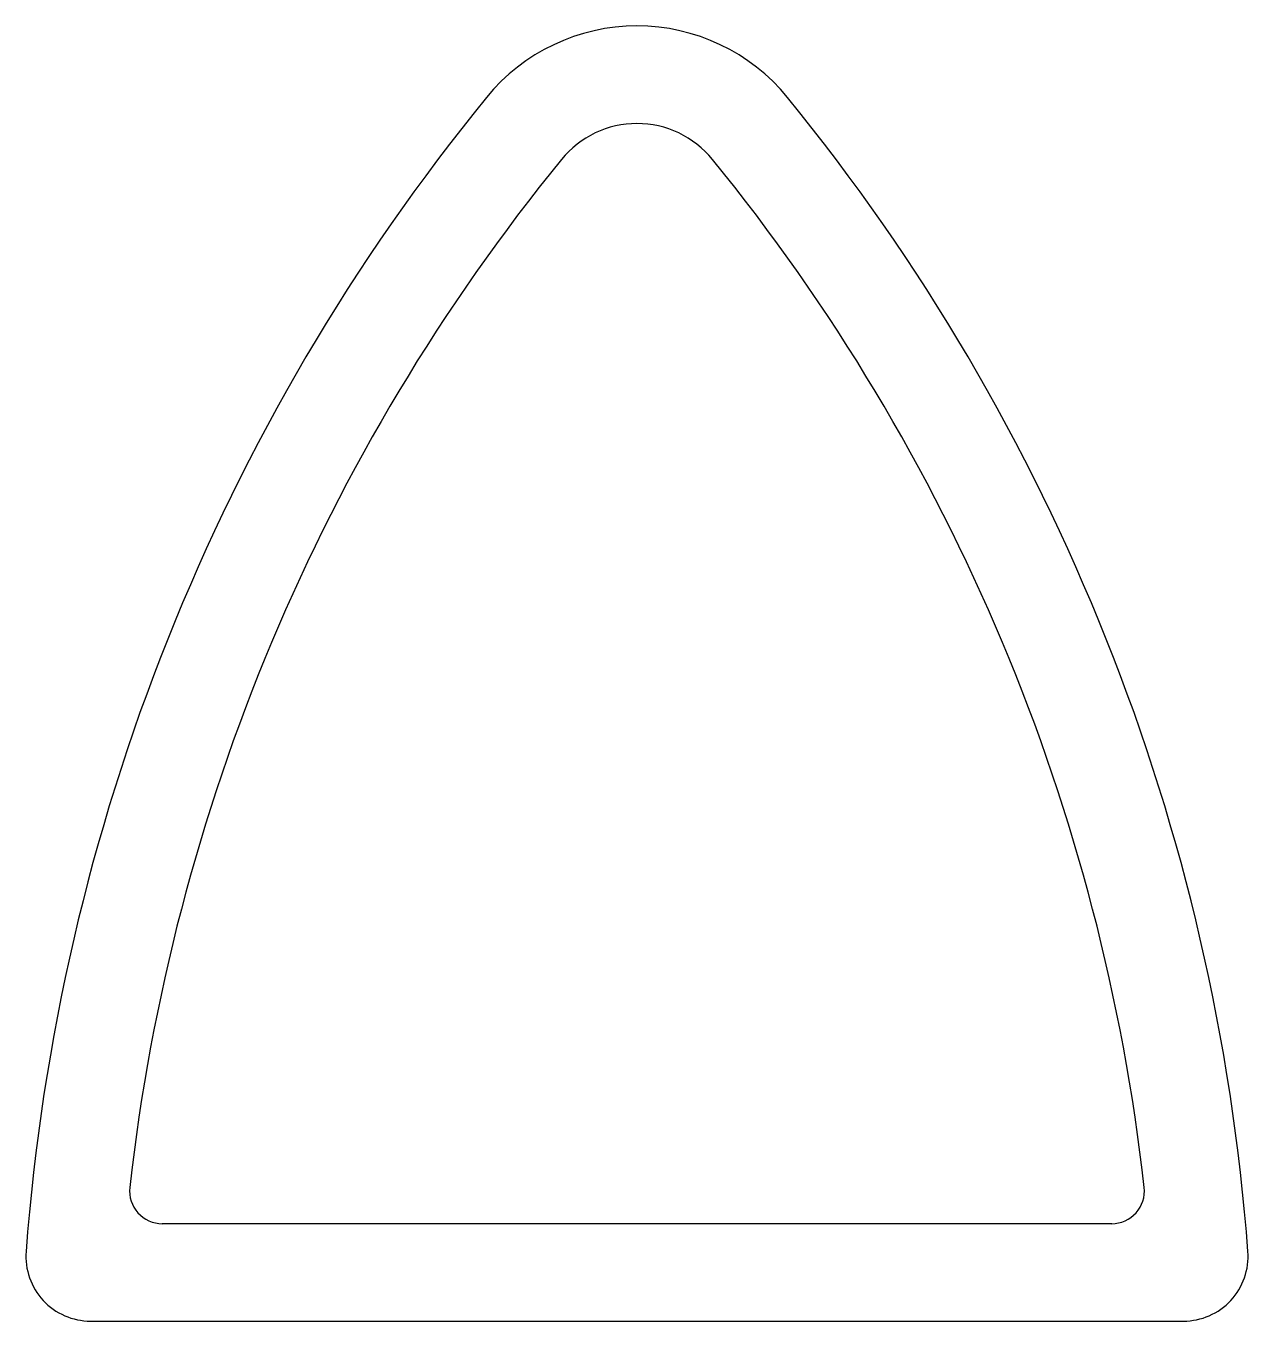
# Model space of a CAD drawing. Extents: x -28 to 31.9, y 6.2 to 69.7.
import ezdxf

# ---------------------------------------------------------------- set-up
doc = ezdxf.new("R2010")
doc.units = 0
doc.layers.get('0').update_dxf_attribs({"linetype": 'CONTINUOUS'})

msp = doc.modelspace()

# ---------------------------------------------------------------- linework, layer by layer
for p, q in [((25.232, 10.955), (-21.337, 10.955)), ((-24.85, 6.179), (28.745, 6.179))]:
    msp.add_line(p, q)
for centre, radius, start, end in [((1.947, 60.176), 9.525, 39.20234, 140.79766), ((73.298, 1.979), 101.6, 140.79766, 175.70255), ((-69.403, 1.979), 101.6, 4.29745, 39.20234), ((1.947, 60.136), 4.775, 39.18295, 140.81705), ((73.298, 1.979), 96.825, 140.81705, 173.62348), ((-69.403, 1.979), 96.825, 6.37652, 39.18295), ((-21.337, 12.555), 1.6, 173.62348, 270), ((25.232, 12.555), 1.6, 270, 6.37652), ((-24.85, 9.354), 3.175, 175.70255, 270), ((28.745, 9.354), 3.175, 270, 4.29745)]:
    msp.add_arc(centre, radius, start, end)

doc.saveas('drawing.dxf')
